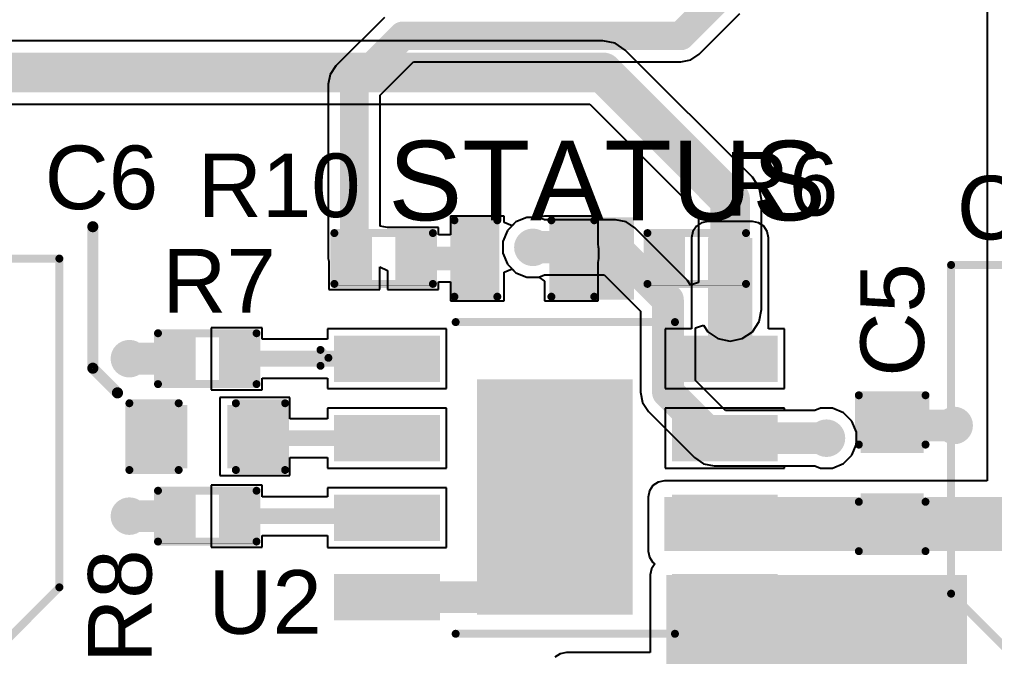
# Model space of a CAD drawing. Header units: millimetres. Extents: x 0.3 to 65.6, y 0.3 to 58.5.
# Drawn here: x 42.01 to 57.59, y 19.5 to 29.67 of the extents above; entities that cross this region are included whole.
import ezdxf

# ---------------------------------------------------------------- set-up
doc = ezdxf.new("R2010")
doc.units = ezdxf.units.MM
for name, color, linetype in [('BottomLayer', 5, 'Continuous'), ('BottomSolder', 6, 'Continuous'), ('TopLayer', 1, 'Continuous'), ('TopOverlay', 2, 'Continuous'), ('TopPaste', 8, 'Continuous'), ('TopSolder', 216, 'Continuous'), ('ViaHoleLayer', 16, 'Continuous')]:
    doc.layers.add(name, color=color, linetype=linetype)
doc.styles.add('Arial', font='', dxfattribs={"height": 0.2})
doc.styles.get('Arial').set_extended_font_data('Arial')

# ---------------------------------------------------------------- blocks, each defined once
blk = doc.blocks.new('8_SO_P____P___6')
at = {"layer": 'TopLayer'}
for points in [[(-3.475, 2.205), (-1.925, 2.205), (-1.925, 1.605), (-3.475, 1.605)], [(1.925, 2.205), (3.475, 2.205), (3.475, 1.605), (1.925, 1.605)], [(-1.144, 1.144), (1.144, 1.144), (1.144, -1.144), (-1.144, -1.144)], [(-3.475, 0.935), (-1.925, 0.935), (-1.925, 0.335), (-3.475, 0.335)], [(1.925, 0.935), (3.475, 0.935), (3.475, 0.335), (1.925, 0.335)], [(-3.475, -0.335), (-1.925, -0.335), (-1.925, -0.935), (-3.475, -0.935)], [(1.925, -0.335), (3.475, -0.335), (3.475, -0.935), (1.925, -0.935)], [(-3.475, -1.605), (-1.925, -1.605), (-1.925, -2.205), (-3.475, -2.205)], [(1.925, -1.605), (3.475, -1.605), (3.475, -2.205), (1.925, -2.205)]]:
    blk.add_hatch(color=1, dxfattribs=at).paths.add_polyline_path(points)
at = {"layer": 'TopPaste'}
for points in [[(-3.475, 2.205), (-1.925, 2.205), (-1.925, 1.605), (-3.475, 1.605)], [(1.925, 2.205), (3.475, 2.205), (3.475, 1.605), (1.925, 1.605)], [(-1.144, 1.144), (1.144, 1.144), (1.144, -1.144), (-1.144, -1.144)], [(-3.475, 0.935), (-1.925, 0.935), (-1.925, 0.335), (-3.475, 0.335)], [(1.925, 0.935), (3.475, 0.935), (3.475, 0.335), (1.925, 0.335)], [(-3.475, -0.335), (-1.925, -0.335), (-1.925, -0.935), (-3.475, -0.935)], [(1.925, -0.335), (3.475, -0.335), (3.475, -0.935), (1.925, -0.935)], [(-3.475, -1.605), (-1.925, -1.605), (-1.925, -2.205), (-3.475, -2.205)], [(1.925, -1.605), (3.475, -1.605), (3.475, -2.205), (1.925, -2.205)]]:
    blk.add_hatch(color=8, dxfattribs=at).paths.add_polyline_path(points)
at = {"layer": 'TopSolder'}
for points in [[(-3.545, 2.275), (-1.855, 2.275), (-1.855, 1.535), (-3.545, 1.535)], [(1.855, 2.275), (3.545, 2.275), (3.545, 1.535), (1.855, 1.535)], [(-1.214, 1.214), (1.214, 1.214), (1.214, -1.214), (-1.214, -1.214)], [(-3.545, 1.005), (-1.855, 1.005), (-1.855, 0.265), (-3.545, 0.265)], [(1.855, 1.005), (3.545, 1.005), (3.545, 0.265), (1.855, 0.265)], [(-3.545, -0.265), (-1.855, -0.265), (-1.855, -1.005), (-3.545, -1.005)], [(1.855, -0.265), (3.545, -0.265), (3.545, -1.005), (1.855, -1.005)], [(-3.545, -1.535), (-1.855, -1.535), (-1.855, -2.275), (-3.545, -2.275)], [(1.855, -1.535), (3.545, -1.535), (3.545, -2.275), (1.855, -2.275)]]:
    blk.add_hatch(color=216, dxfattribs=at).paths.add_polyline_path(points)
at = {"layer": 'TopOverlay', "const_width": 0.127}
for points in [[(-1.603, 2.489), (1.902, 2.489)], [(-3.763, 1.791), (-3.763, 2.045)], [(-3.763, 2.045), (-3.636, 1.918)], [(-3.763, 1.791), (-3.636, 1.918)], [(-1.603, -2.489), (1.902, -2.489)]]:
    blk.add_lwpolyline(points, dxfattribs=at)
at = {"layer": 'TopOverlay', "const_width": 0.0635}
for points in [[(-1.635, 2.489, 1), (-1.571, 2.489, 1)], [(1.87, 2.489, 1), (1.934, 2.489, 1)], [(-3.795, 2.045, 1), (-3.732, 2.045, 1)], [(-3.795, 2.045, 1), (-3.732, 2.045, 1)], [(-3.668, 1.918, 1), (-3.605, 1.918, 1)], [(-3.668, 1.918, 1), (-3.605, 1.918, 1)], [(-3.795, 1.791, 1), (-3.732, 1.791, 1)], [(-3.795, 1.791, 1), (-3.732, 1.791, 1)], [(-1.635, -2.489, 1), (-1.571, -2.489, 1)], [(1.87, -2.489, 1), (1.934, -2.489, 1)]]:
    blk.add_lwpolyline(points, format="xyb", close=True, dxfattribs=at)
blk = doc.blocks.new('R___0402_18')
at = {"layer": 'TopLayer'}
for points in [[(-0.699, -0.318), (-0.699, 0.318), (-0.241, 0.318), (-0.241, -0.318)], [(0.241, -0.318), (0.241, 0.318), (0.699, 0.318), (0.699, -0.318)]]:
    blk.add_hatch(color=1, dxfattribs=at).paths.add_polyline_path(points)
at = {"layer": 'TopPaste'}
for points in [[(-0.699, -0.318), (-0.699, 0.318), (-0.241, 0.318), (-0.241, -0.318)], [(0.241, -0.318), (0.241, 0.318), (0.699, 0.318), (0.699, -0.318)]]:
    blk.add_hatch(color=8, dxfattribs=at).paths.add_polyline_path(points)
at = {"layer": 'TopSolder'}
for points in [[(-0.754, -0.373), (-0.754, 0.373), (-0.186, 0.373), (-0.186, -0.373)], [(0.186, -0.373), (0.186, 0.373), (0.754, 0.373), (0.754, -0.373)]]:
    blk.add_hatch(color=216, dxfattribs=at).paths.add_polyline_path(points)
at = {"layer": 'TopOverlay'}
for points, const_width in [([(-0.787, -0.406), (-0.787, 0.406)], 0.127), ([(-0.787, 0.406), (0.787, 0.406)], 0.127), ([(0.787, -0.406), (0.787, 0.406)], 0.127), ([(-0.787, -0.406), (0.787, -0.406)], 0.127), ([(-0.813, -0.432), (0.813, -0.432)], 0.00323)]:
    blk.add_lwpolyline(points, dxfattribs=dict(at, const_width=const_width))
for points, const_width in [([(-0.819, 0.406, 1), (-0.756, 0.406, 1)], 0.0635), ([(-0.819, 0.406, 1), (-0.756, 0.406, 1)], 0.0635), ([(0.756, 0.406, 1), (0.819, 0.406, 1)], 0.0635), ([(0.756, 0.406, 1), (0.819, 0.406, 1)], 0.0635), ([(-0.819, -0.406, 1), (-0.756, -0.406, 1)], 0.0635), ([(-0.819, -0.406, 1), (-0.756, -0.406, 1)], 0.0635), ([(-0.814, -0.432, 1), (-0.812, -0.432, 1)], 0.00161), ([(0.756, -0.406, 1), (0.819, -0.406, 1)], 0.0635), ([(0.756, -0.406, 1), (0.819, -0.406, 1)], 0.0635), ([(0.812, -0.432, 1), (0.814, -0.432, 1)], 0.00161)]:
    blk.add_lwpolyline(points, format="xyb", close=True, dxfattribs=dict(at, const_width=const_width))
blk = doc.blocks.new('R___0402_20')
at = {"layer": 'TopLayer'}
for points in [[(-0.699, -0.318), (-0.699, 0.318), (-0.241, 0.318), (-0.241, -0.318)], [(0.241, -0.318), (0.241, 0.318), (0.699, 0.318), (0.699, -0.318)]]:
    blk.add_hatch(color=1, dxfattribs=at).paths.add_polyline_path(points)
at = {"layer": 'TopPaste'}
for points in [[(-0.699, -0.318), (-0.699, 0.318), (-0.241, 0.318), (-0.241, -0.318)], [(0.241, -0.318), (0.241, 0.318), (0.699, 0.318), (0.699, -0.318)]]:
    blk.add_hatch(color=8, dxfattribs=at).paths.add_polyline_path(points)
at = {"layer": 'TopSolder'}
for points in [[(-0.754, -0.373), (-0.754, 0.373), (-0.186, 0.373), (-0.186, -0.373)], [(0.186, -0.373), (0.186, 0.373), (0.754, 0.373), (0.754, -0.373)]]:
    blk.add_hatch(color=216, dxfattribs=at).paths.add_polyline_path(points)
at = {"layer": 'TopOverlay'}
for points, const_width in [([(-0.787, -0.406), (-0.787, 0.406)], 0.127), ([(-0.787, 0.406), (0.787, 0.406)], 0.127), ([(0.787, -0.406), (0.787, 0.406)], 0.127), ([(-0.787, -0.406), (0.787, -0.406)], 0.127), ([(-0.813, -0.432), (0.813, -0.432)], 0.00323)]:
    blk.add_lwpolyline(points, dxfattribs=dict(at, const_width=const_width))
for points, const_width in [([(-0.819, 0.406, 1), (-0.756, 0.406, 1)], 0.0635), ([(-0.819, 0.406, 1), (-0.756, 0.406, 1)], 0.0635), ([(0.756, 0.406, 1), (0.819, 0.406, 1)], 0.0635), ([(0.756, 0.406, 1), (0.819, 0.406, 1)], 0.0635), ([(-0.819, -0.406, 1), (-0.756, -0.406, 1)], 0.0635), ([(-0.819, -0.406, 1), (-0.756, -0.406, 1)], 0.0635), ([(-0.814, -0.432, 1), (-0.812, -0.432, 1)], 0.00161), ([(0.756, -0.406, 1), (0.819, -0.406, 1)], 0.0635), ([(0.756, -0.406, 1), (0.819, -0.406, 1)], 0.0635), ([(0.812, -0.432, 1), (0.814, -0.432, 1)], 0.00161)]:
    blk.add_lwpolyline(points, format="xyb", close=True, dxfattribs=dict(at, const_width=const_width))
blk = doc.blocks.new('R___0402_21')
at = {"layer": 'TopLayer'}
for points in [[(-0.699, -0.318), (-0.699, 0.318), (-0.241, 0.318), (-0.241, -0.318)], [(0.241, -0.318), (0.241, 0.318), (0.699, 0.318), (0.699, -0.318)]]:
    blk.add_hatch(color=1, dxfattribs=at).paths.add_polyline_path(points)
at = {"layer": 'TopPaste'}
for points in [[(-0.699, -0.318), (-0.699, 0.318), (-0.241, 0.318), (-0.241, -0.318)], [(0.241, -0.318), (0.241, 0.318), (0.699, 0.318), (0.699, -0.318)]]:
    blk.add_hatch(color=8, dxfattribs=at).paths.add_polyline_path(points)
at = {"layer": 'TopSolder'}
for points in [[(-0.754, -0.373), (-0.754, 0.373), (-0.186, 0.373), (-0.186, -0.373)], [(0.186, -0.373), (0.186, 0.373), (0.754, 0.373), (0.754, -0.373)]]:
    blk.add_hatch(color=216, dxfattribs=at).paths.add_polyline_path(points)
at = {"layer": 'TopOverlay'}
for points, const_width in [([(-0.787, -0.406), (-0.787, 0.406)], 0.127), ([(-0.787, 0.406), (0.787, 0.406)], 0.127), ([(0.787, -0.406), (0.787, 0.406)], 0.127), ([(-0.787, -0.406), (0.787, -0.406)], 0.127), ([(-0.813, -0.432), (0.813, -0.432)], 0.00323)]:
    blk.add_lwpolyline(points, dxfattribs=dict(at, const_width=const_width))
for points, const_width in [([(-0.819, 0.406, 1), (-0.756, 0.406, 1)], 0.0635), ([(-0.819, 0.406, 1), (-0.756, 0.406, 1)], 0.0635), ([(0.756, 0.406, 1), (0.819, 0.406, 1)], 0.0635), ([(0.756, 0.406, 1), (0.819, 0.406, 1)], 0.0635), ([(-0.819, -0.406, 1), (-0.756, -0.406, 1)], 0.0635), ([(-0.819, -0.406, 1), (-0.756, -0.406, 1)], 0.0635), ([(-0.814, -0.432, 1), (-0.812, -0.432, 1)], 0.00161), ([(0.756, -0.406, 1), (0.819, -0.406, 1)], 0.0635), ([(0.756, -0.406, 1), (0.819, -0.406, 1)], 0.0635), ([(0.812, -0.432, 1), (0.814, -0.432, 1)], 0.00161)]:
    blk.add_lwpolyline(points, format="xyb", close=True, dxfattribs=dict(at, const_width=const_width))
blk = doc.blocks.new('R___0402_22')
at = {"layer": 'TopLayer'}
for points in [[(-0.699, -0.318), (-0.699, 0.318), (-0.241, 0.318), (-0.241, -0.318)], [(0.241, -0.318), (0.241, 0.318), (0.699, 0.318), (0.699, -0.318)]]:
    blk.add_hatch(color=1, dxfattribs=at).paths.add_polyline_path(points)
at = {"layer": 'TopPaste'}
for points in [[(-0.699, -0.318), (-0.699, 0.318), (-0.241, 0.318), (-0.241, -0.318)], [(0.241, -0.318), (0.241, 0.318), (0.699, 0.318), (0.699, -0.318)]]:
    blk.add_hatch(color=8, dxfattribs=at).paths.add_polyline_path(points)
at = {"layer": 'TopSolder'}
for points in [[(-0.754, -0.373), (-0.754, 0.373), (-0.186, 0.373), (-0.186, -0.373)], [(0.186, -0.373), (0.186, 0.373), (0.754, 0.373), (0.754, -0.373)]]:
    blk.add_hatch(color=216, dxfattribs=at).paths.add_polyline_path(points)
at = {"layer": 'TopOverlay'}
for points, const_width in [([(-0.787, -0.406), (-0.787, 0.406)], 0.127), ([(-0.787, 0.406), (0.787, 0.406)], 0.127), ([(0.787, -0.406), (0.787, 0.406)], 0.127), ([(-0.787, -0.406), (0.787, -0.406)], 0.127), ([(-0.813, -0.432), (0.813, -0.432)], 0.00323)]:
    blk.add_lwpolyline(points, dxfattribs=dict(at, const_width=const_width))
for points, const_width in [([(-0.819, 0.406, 1), (-0.756, 0.406, 1)], 0.0635), ([(-0.819, 0.406, 1), (-0.756, 0.406, 1)], 0.0635), ([(0.756, 0.406, 1), (0.819, 0.406, 1)], 0.0635), ([(0.756, 0.406, 1), (0.819, 0.406, 1)], 0.0635), ([(-0.819, -0.406, 1), (-0.756, -0.406, 1)], 0.0635), ([(-0.819, -0.406, 1), (-0.756, -0.406, 1)], 0.0635), ([(-0.814, -0.432, 1), (-0.812, -0.432, 1)], 0.00161), ([(0.756, -0.406, 1), (0.819, -0.406, 1)], 0.0635), ([(0.756, -0.406, 1), (0.819, -0.406, 1)], 0.0635), ([(0.812, -0.432, 1), (0.814, -0.432, 1)], 0.00161)]:
    blk.add_lwpolyline(points, format="xyb", close=True, dxfattribs=dict(at, const_width=const_width))
blk = doc.blocks.new('LED_0603_32')
at = {"layer": 'TopLayer'}
for points in [[(-1, 0.5), (-0.5, 0.5), (-0.5, -0.5), (-1, -0.5)], [(0.5, 0.5), (1, 0.5), (1, -0.5), (0.5, -0.5)]]:
    blk.add_hatch(color=1, dxfattribs=at).paths.add_polyline_path(points)
at = {"layer": 'TopOverlay'}
blk.add_hatch(color=2, dxfattribs=at).paths.add_polyline_path([(1.118, -0.66), (1.753, -0.66), (1.753, 0.66), (1.118, 0.66)])
at = {"layer": 'TopPaste'}
for points in [[(-1, 0.5), (-0.5, 0.5), (-0.5, -0.5), (-1, -0.5)], [(0.5, 0.5), (1, 0.5), (1, -0.5), (0.5, -0.5)]]:
    blk.add_hatch(color=8, dxfattribs=at).paths.add_polyline_path(points)
at = {"layer": 'TopSolder'}
for points in [[(-1.102, 0.602), (-0.398, 0.602), (-0.398, -0.602), (-1.102, -0.602)], [(0.398, 0.602), (1.102, 0.602), (1.102, -0.602), (0.398, -0.602)]]:
    blk.add_hatch(color=216, dxfattribs=at).paths.add_polyline_path(points)
at = {"layer": 'TopOverlay', "const_width": 0.127}
for points in [[(-1.118, 0.61), (-0.432, 0.61)], [(-1.118, -0.61), (-1.118, 0.61)], [(0.432, 0.61), (1.118, 0.61)], [(1.118, -0.61), (1.118, 0.61)], [(-1.118, -0.61), (-0.432, -0.61)], [(0.432, -0.61), (1.118, -0.61)]]:
    blk.add_lwpolyline(points, dxfattribs=at)
at = {"layer": 'TopOverlay', "const_width": 0.0635}
for points in [[(-1.149, 0.61, 1), (-1.086, 0.61, 1)], [(-1.149, 0.61, 1), (-1.086, 0.61, 1)], [(-0.464, 0.61, 1), (-0.4, 0.61, 1)], [(0.4, 0.61, 1), (0.464, 0.61, 1)], [(1.086, 0.61, 1), (1.149, 0.61, 1)], [(1.086, 0.61, 1), (1.149, 0.61, 1)], [(-1.149, -0.61, 1), (-1.086, -0.61, 1)], [(-1.149, -0.61, 1), (-1.086, -0.61, 1)], [(-0.464, -0.61, 1), (-0.4, -0.61, 1)], [(0.4, -0.61, 1), (0.464, -0.61, 1)], [(1.086, -0.61, 1), (1.149, -0.61, 1)], [(1.086, -0.61, 1), (1.149, -0.61, 1)]]:
    blk.add_lwpolyline(points, format="xyb", close=True, dxfattribs=at)
blk = doc.blocks.new('50SVPF10M_54')
at = {"layer": 'TopLayer'}
for points in [[(-4.55, 0.8), (-1.05, 0.8), (-1.05, -0.8), (-4.55, -0.8)], [(1.05, 0.8), (4.55, 0.8), (4.55, -0.8), (1.05, -0.8)]]:
    blk.add_hatch(color=1, dxfattribs=at).paths.add_polyline_path(points)
at = {"layer": 'TopPaste'}
for points in [[(-4.55, 0.8), (-1.05, 0.8), (-1.05, -0.8), (-4.55, -0.8)], [(1.05, 0.8), (4.55, 0.8), (4.55, -0.8), (1.05, -0.8)]]:
    blk.add_hatch(color=8, dxfattribs=at).paths.add_polyline_path(points)
at = {"layer": 'TopSolder'}
for points in [[(-4.652, 0.902), (-0.948, 0.902), (-0.948, -0.902), (-4.652, -0.902)], [(0.948, 0.902), (4.652, 0.902), (4.652, -0.902), (0.948, -0.902)]]:
    blk.add_hatch(color=216, dxfattribs=at).paths.add_polyline_path(points)
at = {"layer": 'TopOverlay', "const_width": 0.127}
for points in [[(-1.95, 3.3), (-3.3, 1.95)], [(-1.95, 3.3), (3.3, 3.3)], [(3.3, 3.3), (3.3, 1.15)], [(-3.3, 1.95), (-3.3, 1.15)], [(-3.779, 1.567), (-3.779, 1.033)], [(-4.007, 1.287), (-3.55, 1.287)], [(-3.3, -1.15), (-3.3, -1.95)], [(3.3, -1.15), (3.3, -3.3)], [(-3.3, -1.95), (-1.95, -3.3)], [(-1.95, -3.3), (3.3, -3.3)]]:
    blk.add_lwpolyline(points, dxfattribs=at)
at = {"layer": 'TopOverlay', "const_width": 0.0635}
for points in [[(-1.982, 3.3, 1), (-1.918, 3.3, 1)], [(-1.982, 3.3, 1), (-1.918, 3.3, 1)], [(3.268, 3.3, 1), (3.332, 3.3, 1)], [(3.268, 3.3, 1), (3.332, 3.3, 1)], [(-3.332, 1.95, 1), (-3.268, 1.95, 1)], [(-3.332, 1.95, 1), (-3.268, 1.95, 1)], [(-3.81, 1.567, 1), (-3.747, 1.567, 1)], [(-4.039, 1.287, 1), (-3.975, 1.287, 1)], [(-3.582, 1.287, 1), (-3.518, 1.287, 1)], [(-3.81, 1.033, 1), (-3.747, 1.033, 1)], [(-3.332, 1.15, 1), (-3.268, 1.15, 1)], [(3.268, 1.15, 1), (3.332, 1.15, 1)], [(-3.332, -1.15, 1), (-3.268, -1.15, 1)], [(3.268, -1.15, 1), (3.332, -1.15, 1)], [(-3.332, -1.95, 1), (-3.268, -1.95, 1)], [(-3.332, -1.95, 1), (-3.268, -1.95, 1)], [(-1.982, -3.3, 1), (-1.918, -3.3, 1)], [(-1.982, -3.3, 1), (-1.918, -3.3, 1)], [(3.268, -3.3, 1), (3.332, -3.3, 1)], [(3.268, -3.3, 1), (3.332, -3.3, 1)]]:
    blk.add_lwpolyline(points, format="xyb", close=True, dxfattribs=at)
blk = doc.blocks.new('C___0603_56')
at = {"layer": 'TopLayer'}
for points in [[(-0.381, 0.445), (-0.381, -0.445), (-1.143, -0.445), (-1.143, 0.445)], [(1.143, 0.445), (1.143, -0.445), (0.381, -0.445), (0.381, 0.445)]]:
    blk.add_hatch(color=1, dxfattribs=at).paths.add_polyline_path(points)
at = {"layer": 'TopPaste'}
for points in [[(-0.381, 0.445), (-0.381, -0.445), (-1.143, -0.445), (-1.143, 0.445)], [(1.143, 0.445), (1.143, -0.445), (0.381, -0.445), (0.381, 0.445)]]:
    blk.add_hatch(color=8, dxfattribs=at).paths.add_polyline_path(points)
at = {"layer": 'TopSolder'}
for points in [[(-0.321, 0.504), (-0.321, -0.504), (-1.203, -0.504), (-1.203, 0.504)], [(1.203, 0.504), (1.203, -0.504), (0.321, -0.504), (0.321, 0.504)]]:
    blk.add_hatch(color=216, dxfattribs=at).paths.add_polyline_path(points)
at = {"layer": 'TopOverlay', "const_width": 0.127}
for points in [[(-1.245, -0.533), (-1.245, 0.533)], [(-1.245, 0.533), (-0.457, 0.533)], [(0.457, 0.533), (1.245, 0.533)], [(1.245, -0.533), (1.245, 0.533)], [(-1.245, -0.533), (-0.457, -0.533)], [(0.457, -0.533), (1.245, -0.533)]]:
    blk.add_lwpolyline(points, dxfattribs=at)
at = {"layer": 'TopOverlay', "const_width": 0.0635}
for points in [[(-1.276, 0.533, 1), (-1.213, 0.533, 1)], [(-1.276, 0.533, 1), (-1.213, 0.533, 1)], [(-0.489, 0.533, 1), (-0.425, 0.533, 1)], [(0.425, 0.533, 1), (0.489, 0.533, 1)], [(1.213, 0.533, 1), (1.276, 0.533, 1)], [(1.213, 0.533, 1), (1.276, 0.533, 1)], [(-1.276, -0.533, 1), (-1.213, -0.533, 1)], [(-1.276, -0.533, 1), (-1.213, -0.533, 1)], [(-0.489, -0.533, 1), (-0.425, -0.533, 1)], [(0.425, -0.533, 1), (0.489, -0.533, 1)], [(1.213, -0.533, 1), (1.276, -0.533, 1)], [(1.213, -0.533, 1), (1.276, -0.533, 1)]]:
    blk.add_lwpolyline(points, format="xyb", close=True, dxfattribs=at)
blk = doc.blocks.new('C___0603_57')
at = {"layer": 'TopLayer'}
for points in [[(-0.381, 0.445), (-0.381, -0.445), (-1.143, -0.445), (-1.143, 0.445)], [(1.143, 0.445), (1.143, -0.445), (0.381, -0.445), (0.381, 0.445)]]:
    blk.add_hatch(color=1, dxfattribs=at).paths.add_polyline_path(points)
at = {"layer": 'TopPaste'}
for points in [[(-0.381, 0.445), (-0.381, -0.445), (-1.143, -0.445), (-1.143, 0.445)], [(1.143, 0.445), (1.143, -0.445), (0.381, -0.445), (0.381, 0.445)]]:
    blk.add_hatch(color=8, dxfattribs=at).paths.add_polyline_path(points)
at = {"layer": 'TopSolder'}
for points in [[(-0.321, 0.504), (-0.321, -0.504), (-1.203, -0.504), (-1.203, 0.504)], [(1.203, 0.504), (1.203, -0.504), (0.321, -0.504), (0.321, 0.504)]]:
    blk.add_hatch(color=216, dxfattribs=at).paths.add_polyline_path(points)
at = {"layer": 'TopOverlay', "const_width": 0.127}
for points in [[(-1.245, -0.533), (-1.245, 0.533)], [(-0.457, 0.533), (-1.245, 0.533)], [(1.245, 0.533), (0.457, 0.533)], [(1.245, -0.533), (1.245, 0.533)], [(-0.457, -0.533), (-1.245, -0.533)], [(1.245, -0.533), (0.457, -0.533)]]:
    blk.add_lwpolyline(points, dxfattribs=at)
at = {"layer": 'TopOverlay', "const_width": 0.0635}
for points in [[(-1.276, 0.533, 1), (-1.213, 0.533, 1)], [(-1.276, 0.533, 1), (-1.213, 0.533, 1)], [(-0.489, 0.533, 1), (-0.425, 0.533, 1)], [(0.425, 0.533, 1), (0.489, 0.533, 1)], [(1.213, 0.533, 1), (1.276, 0.533, 1)], [(1.213, 0.533, 1), (1.276, 0.533, 1)], [(-1.276, -0.533, 1), (-1.213, -0.533, 1)], [(-1.276, -0.533, 1), (-1.213, -0.533, 1)], [(-0.489, -0.533, 1), (-0.425, -0.533, 1)], [(0.425, -0.533, 1), (0.489, -0.533, 1)], [(1.213, -0.533, 1), (1.276, -0.533, 1)], [(1.213, -0.533, 1), (1.276, -0.533, 1)]]:
    blk.add_lwpolyline(points, format="xyb", close=True, dxfattribs=at)
blk = doc.blocks.new('50SVPF10M_60')
at = {"layer": 'TopLayer'}
for points in [[(-4.55, 0.8), (-1.05, 0.8), (-1.05, -0.8), (-4.55, -0.8)], [(1.05, 0.8), (4.55, 0.8), (4.55, -0.8), (1.05, -0.8)]]:
    blk.add_hatch(color=1, dxfattribs=at).paths.add_polyline_path(points)
at = {"layer": 'TopPaste'}
for points in [[(-4.55, 0.8), (-1.05, 0.8), (-1.05, -0.8), (-4.55, -0.8)], [(1.05, 0.8), (4.55, 0.8), (4.55, -0.8), (1.05, -0.8)]]:
    blk.add_hatch(color=8, dxfattribs=at).paths.add_polyline_path(points)
at = {"layer": 'TopSolder'}
for points in [[(-4.652, 0.902), (-0.948, 0.902), (-0.948, -0.902), (-4.652, -0.902)], [(0.948, 0.902), (4.652, 0.902), (4.652, -0.902), (0.948, -0.902)]]:
    blk.add_hatch(color=216, dxfattribs=at).paths.add_polyline_path(points)
at = {"layer": 'TopOverlay', "const_width": 0.127}
for points in [[(-1.95, 3.3), (-3.3, 1.95)], [(-1.95, 3.3), (3.3, 3.3)], [(3.3, 3.3), (3.3, 1.15)], [(-3.3, 1.95), (-3.3, 1.15)], [(-3.779, 1.567), (-3.779, 1.033)], [(-4.007, 1.287), (-3.55, 1.287)], [(-3.3, -1.15), (-3.3, -1.95)], [(3.3, -1.15), (3.3, -3.3)], [(-3.3, -1.95), (-1.95, -3.3)], [(-1.95, -3.3), (3.3, -3.3)]]:
    blk.add_lwpolyline(points, dxfattribs=at)
at = {"layer": 'TopOverlay', "const_width": 0.0635}
for points in [[(-1.982, 3.3, 1), (-1.918, 3.3, 1)], [(-1.982, 3.3, 1), (-1.918, 3.3, 1)], [(3.268, 3.3, 1), (3.332, 3.3, 1)], [(3.268, 3.3, 1), (3.332, 3.3, 1)], [(-3.332, 1.95, 1), (-3.268, 1.95, 1)], [(-3.332, 1.95, 1), (-3.268, 1.95, 1)], [(-3.81, 1.567, 1), (-3.747, 1.567, 1)], [(-4.039, 1.287, 1), (-3.975, 1.287, 1)], [(-3.582, 1.287, 1), (-3.518, 1.287, 1)], [(-3.81, 1.033, 1), (-3.747, 1.033, 1)], [(-3.332, 1.15, 1), (-3.268, 1.15, 1)], [(3.268, 1.15, 1), (3.332, 1.15, 1)], [(-3.332, -1.15, 1), (-3.268, -1.15, 1)], [(3.268, -1.15, 1), (3.332, -1.15, 1)], [(-3.332, -1.95, 1), (-3.268, -1.95, 1)], [(-3.332, -1.95, 1), (-3.268, -1.95, 1)], [(-1.982, -3.3, 1), (-1.918, -3.3, 1)], [(-1.982, -3.3, 1), (-1.918, -3.3, 1)], [(3.268, -3.3, 1), (3.332, -3.3, 1)], [(3.268, -3.3, 1), (3.332, -3.3, 1)]]:
    blk.add_lwpolyline(points, format="xyb", close=True, dxfattribs=at)

msp = doc.modelspace()

# ---------------------------------------------------------------- hatches: boundary and pattern name
at = {"layer": 'BottomLayer'}
h = msp.add_hatch(color=5, dxfattribs=at)
edge = h.paths.add_edge_path()
edge.add_arc((50.213, 26.035), 0.3, 0, 360)
h = msp.add_hatch(color=5, dxfattribs=at)
edge = h.paths.add_edge_path()
edge.add_arc((53.365, 25.044), 0.3, 0, 360)
h = msp.add_hatch(color=5, dxfattribs=at)
edge = h.paths.add_edge_path()
edge.add_arc((43.764, 24.257), 0.3, 0, 360)
h = msp.add_hatch(color=5, dxfattribs=at)
edge = h.paths.add_edge_path()
edge.add_arc((49.902, 23.393), 0.3, 0, 360)
h = msp.add_hatch(color=5, dxfattribs=at)
edge = h.paths.add_edge_path()
edge.add_arc((51.249, 23.419), 0.3, 0, 360)
h = msp.add_hatch(color=5, dxfattribs=at)
edge = h.paths.add_edge_path()
edge.add_arc((56.947, 23.19), 0.3, 0, 360)
h = msp.add_hatch(color=5, dxfattribs=at)
edge = h.paths.add_edge_path()
edge.add_arc((54.906, 22.987), 0.3, 0, 360)
h = msp.add_hatch(color=5, dxfattribs=at)
edge = h.paths.add_edge_path()
edge.add_arc((50.582, 22.352), 0.3, 0, 360)
h = msp.add_hatch(color=5, dxfattribs=at)
edge = h.paths.add_edge_path()
edge.add_arc((43.764, 21.742), 0.3, 0, 360)
h = msp.add_hatch(color=5, dxfattribs=at)
edge = h.paths.add_edge_path()
edge.add_arc((49.902, 21.311), 0.3, 0, 360)
h = msp.add_hatch(color=5, dxfattribs=at)
edge = h.paths.add_edge_path()
edge.add_arc((51.249, 21.285), 0.3, 0, 360)
at = {"layer": 'BottomSolder'}
h = msp.add_hatch(color=6, dxfattribs=at)
edge = h.paths.add_edge_path()
edge.add_arc((50.213, 26.035), 0.15, 0, 360)
h = msp.add_hatch(color=6, dxfattribs=at)
edge = h.paths.add_edge_path()
edge.add_arc((53.365, 25.044), 0.15, 0, 360)
h = msp.add_hatch(color=6, dxfattribs=at)
edge = h.paths.add_edge_path()
edge.add_arc((43.764, 24.257), 0.15, 0, 360)
h = msp.add_hatch(color=6, dxfattribs=at)
edge = h.paths.add_edge_path()
edge.add_arc((49.902, 23.393), 0.15, 0, 360)
h = msp.add_hatch(color=6, dxfattribs=at)
edge = h.paths.add_edge_path()
edge.add_arc((51.249, 23.419), 0.15, 0, 360)
h = msp.add_hatch(color=6, dxfattribs=at)
edge = h.paths.add_edge_path()
edge.add_arc((56.947, 23.19), 0.15, 0, 360)
h = msp.add_hatch(color=6, dxfattribs=at)
edge = h.paths.add_edge_path()
edge.add_arc((54.906, 22.987), 0.15, 0, 360)
h = msp.add_hatch(color=6, dxfattribs=at)
edge = h.paths.add_edge_path()
edge.add_arc((50.582, 22.352), 0.15, 0, 360)
h = msp.add_hatch(color=6, dxfattribs=at)
edge = h.paths.add_edge_path()
edge.add_arc((43.764, 21.742), 0.15, 0, 360)
h = msp.add_hatch(color=6, dxfattribs=at)
edge = h.paths.add_edge_path()
edge.add_arc((49.902, 21.311), 0.15, 0, 360)
h = msp.add_hatch(color=6, dxfattribs=at)
edge = h.paths.add_edge_path()
edge.add_arc((51.249, 21.285), 0.15, 0, 360)
at = {"layer": 'TopLayer'}
h = msp.add_hatch(color=1, dxfattribs=at)
edge = h.paths.add_edge_path()
edge.add_arc((50.213, 26.035), 0.3, 0, 360)
for points in [[(53.01, 24.13), (53.721, 24.13), (53.721, 26.187), (53.01, 26.187)], [(51.807, 23.927), (49.318, 23.927), (49.318, 20.168), (51.807, 20.168)], [(60.951, 22.047), (52.315, 22.047), (52.315, 21.184), (60.951, 21.184)], [(52.347, 18.847), (57.15, 18.847), (57.15, 20.803), (52.347, 20.803)]]:
    msp.add_hatch(color=1, dxfattribs=at).paths.add_polyline_path(points)
h = msp.add_hatch(color=1, dxfattribs=at)
edge = h.paths.add_edge_path()
edge.add_arc((53.365, 25.044), 0.3, 0, 360)
h = msp.add_hatch(color=1, dxfattribs=at)
edge = h.paths.add_edge_path()
edge.add_arc((43.764, 24.257), 0.3, 0, 360)
h = msp.add_hatch(color=1, dxfattribs=at)
edge = h.paths.add_edge_path()
edge.add_arc((49.902, 23.393), 0.3, 0, 360)
h = msp.add_hatch(color=1, dxfattribs=at)
edge = h.paths.add_edge_path()
edge.add_arc((51.249, 23.419), 0.3, 0, 360)
h = msp.add_hatch(color=1, dxfattribs=at)
edge = h.paths.add_edge_path()
edge.add_arc((56.947, 23.19), 0.3, 0, 360)
h = msp.add_hatch(color=1, dxfattribs=at)
edge = h.paths.add_edge_path()
edge.add_arc((54.906, 22.987), 0.3, 0, 360)
h = msp.add_hatch(color=1, dxfattribs=at)
edge = h.paths.add_edge_path()
edge.add_arc((50.582, 22.352), 0.3, 0, 360)
h = msp.add_hatch(color=1, dxfattribs=at)
edge = h.paths.add_edge_path()
edge.add_arc((43.764, 21.742), 0.3, 0, 360)
h = msp.add_hatch(color=1, dxfattribs=at)
edge = h.paths.add_edge_path()
edge.add_arc((49.902, 21.311), 0.3, 0, 360)
h = msp.add_hatch(color=1, dxfattribs=at)
edge = h.paths.add_edge_path()
edge.add_arc((51.249, 21.285), 0.3, 0, 360)
at = {"layer": 'TopSolder'}
h = msp.add_hatch(color=216, dxfattribs=at)
edge = h.paths.add_edge_path()
edge.add_arc((50.213, 26.035), 0.15, 0, 360)
h = msp.add_hatch(color=216, dxfattribs=at)
edge = h.paths.add_edge_path()
edge.add_arc((53.365, 25.044), 0.15, 0, 360)
h = msp.add_hatch(color=216, dxfattribs=at)
edge = h.paths.add_edge_path()
edge.add_arc((43.764, 24.257), 0.15, 0, 360)
h = msp.add_hatch(color=216, dxfattribs=at)
edge = h.paths.add_edge_path()
edge.add_arc((49.902, 23.393), 0.15, 0, 360)
h = msp.add_hatch(color=216, dxfattribs=at)
edge = h.paths.add_edge_path()
edge.add_arc((51.249, 23.419), 0.15, 0, 360)
h = msp.add_hatch(color=216, dxfattribs=at)
edge = h.paths.add_edge_path()
edge.add_arc((56.947, 23.19), 0.15, 0, 360)
h = msp.add_hatch(color=216, dxfattribs=at)
edge = h.paths.add_edge_path()
edge.add_arc((54.906, 22.987), 0.15, 0, 360)
h = msp.add_hatch(color=216, dxfattribs=at)
edge = h.paths.add_edge_path()
edge.add_arc((50.582, 22.352), 0.15, 0, 360)
h = msp.add_hatch(color=216, dxfattribs=at)
edge = h.paths.add_edge_path()
edge.add_arc((43.764, 21.742), 0.15, 0, 360)
h = msp.add_hatch(color=216, dxfattribs=at)
edge = h.paths.add_edge_path()
edge.add_arc((49.902, 21.311), 0.15, 0, 360)
h = msp.add_hatch(color=216, dxfattribs=at)
edge = h.paths.add_edge_path()
edge.add_arc((51.249, 21.285), 0.15, 0, 360)
at = {"layer": 'ViaHoleLayer'}
h = msp.add_hatch(color=16, dxfattribs=at)
edge = h.paths.add_edge_path()
edge.add_arc((50.213, 26.035), 0.15, 0, 360)
h = msp.add_hatch(color=16, dxfattribs=at)
edge = h.paths.add_edge_path()
edge.add_arc((53.365, 25.044), 0.15, 0, 360)
h = msp.add_hatch(color=16, dxfattribs=at)
edge = h.paths.add_edge_path()
edge.add_arc((43.764, 24.257), 0.15, 0, 360)
h = msp.add_hatch(color=16, dxfattribs=at)
edge = h.paths.add_edge_path()
edge.add_arc((49.902, 23.393), 0.15, 0, 360)
h = msp.add_hatch(color=16, dxfattribs=at)
edge = h.paths.add_edge_path()
edge.add_arc((51.249, 23.419), 0.15, 0, 360)
h = msp.add_hatch(color=16, dxfattribs=at)
edge = h.paths.add_edge_path()
edge.add_arc((56.947, 23.19), 0.15, 0, 360)
h = msp.add_hatch(color=16, dxfattribs=at)
edge = h.paths.add_edge_path()
edge.add_arc((54.906, 22.987), 0.15, 0, 360)
h = msp.add_hatch(color=16, dxfattribs=at)
edge = h.paths.add_edge_path()
edge.add_arc((50.582, 22.352), 0.15, 0, 360)
h = msp.add_hatch(color=16, dxfattribs=at)
edge = h.paths.add_edge_path()
edge.add_arc((43.764, 21.742), 0.15, 0, 360)
h = msp.add_hatch(color=16, dxfattribs=at)
edge = h.paths.add_edge_path()
edge.add_arc((49.902, 21.311), 0.15, 0, 360)
h = msp.add_hatch(color=16, dxfattribs=at)
edge = h.paths.add_edge_path()
edge.add_arc((51.249, 21.285), 0.15, 0, 360)

# ---------------------------------------------------------------- linework, layer by layer
at = {"layer": 'BottomLayer'}
for p, q in [((51.333, 29.334), (8.693, 29.334)), ((51.527, 29.296), (51.333, 29.334)), ((51.69, 29.186), (51.527, 29.296)), ((53.722, 27.154), (51.69, 29.186)), ((31.407, 28.324), (51.124, 28.324)), ((51.124, 28.324), (52.86, 26.588)), ((53.832, 26.99), (53.722, 27.154)), ((53.87, 26.797), (53.832, 26.99)), ((53.87, 25.044), (53.87, 26.797)), ((50.118, 26.513), (49.942, 26.44)), ((50.308, 26.513), (50.118, 26.513)), ((50.399, 26.475), (50.308, 26.513)), ((52.86, 26.588), (52.86, 25.472)), ((49.942, 26.44), (49.808, 26.306)), ((51.534, 26.475), (50.399, 26.475)), ((51.702, 26.442), (51.534, 26.475)), ((51.845, 26.346), (51.702, 26.442)), ((52.683, 25.508), (51.845, 26.346)), ((49.808, 26.306), (49.735, 26.13)), ((49.735, 26.13), (49.735, 25.94)), ((49.735, 25.94), (49.808, 25.764)), ((49.808, 25.764), (49.942, 25.63)), ((49.942, 25.63), (50.118, 25.557)), ((50.118, 25.557), (50.308, 25.557)), ((50.308, 25.557), (50.399, 25.595)), ((50.399, 25.595), (51.351, 25.595)), ((51.351, 25.595), (51.932, 25.014)), ((52.733, 25.433), (52.683, 25.508)), ((52.683, 25.508), (52.683, 25.508)), ((52.86, 25.472), (52.733, 25.433)), ((51.932, 25.014), (51.932, 23.724)), ((53.832, 24.851), (53.87, 25.044)), ((52.812, 24.752), (52.939, 24.791)), ((52.939, 24.791), (53.008, 24.687)), ((53.722, 24.687), (53.832, 24.851)), ((52.812, 23.906), (52.812, 24.752)), ((53.008, 24.687), (53.172, 24.578)), ((53.559, 24.578), (53.722, 24.687)), ((53.172, 24.578), (53.365, 24.539)), ((53.365, 24.539), (53.559, 24.578)), ((53.291, 23.427), (52.812, 23.906)), ((51.932, 23.724), (51.965, 23.555)), ((51.965, 23.555), (52.061, 23.412)), ((52.061, 23.412), (52.797, 22.676)), ((54.721, 23.427), (53.291, 23.427)), ((54.811, 23.465), (54.721, 23.427)), ((55.001, 23.465), (54.811, 23.465)), ((55.177, 23.392), (55.001, 23.465)), ((55.311, 23.258), (55.177, 23.392)), ((55.384, 23.082), (55.311, 23.258)), ((55.384, 22.892), (55.384, 23.082)), ((55.311, 22.716), (55.384, 22.892)), ((52.797, 22.676), (52.94, 22.58)), ((55.177, 22.582), (55.311, 22.716)), ((52.94, 22.58), (53.109, 22.547)), ((53.109, 22.547), (54.721, 22.547)), ((54.721, 22.547), (54.811, 22.509)), ((54.811, 22.509), (55.001, 22.509)), ((55.001, 22.509), (55.177, 22.582))]:
    msp.add_line(p, q, dxfattribs=at)
for points, const_width in [([(8.484, 28.829), (51.333, 28.829)], 0.635), ([(51.333, 28.829), (53.365, 26.797)], 0.635), ([(53.365, 25.044), (53.365, 26.797)], 0.635), ([(50.213, 26.035), (51.534, 26.035)], 0.508), ([(51.534, 26.035), (52.372, 25.197)], 0.508), ([(52.372, 23.724), (52.372, 25.197)], 0.508), ([(52.372, 23.724), (53.109, 22.987)], 0.508), ([(53.109, 22.987), (54.906, 22.987)], 0.508)]:
    msp.add_lwpolyline(points, dxfattribs=dict(at, const_width=const_width))
for points, const_width in [([(51.175, 28.829, 1), (51.492, 28.829, 1)], 0.318), ([(51.175, 28.829, 1), (51.492, 28.829, 1)], 0.318), ([(53.207, 26.797, 1), (53.524, 26.797, 1)], 0.318), ([(53.207, 26.797, 1), (53.524, 26.797, 1)], 0.318), ([(50.086, 26.035, 1), (50.34, 26.035, 1)], 0.254), ([(51.407, 26.035, 1), (51.661, 26.035, 1)], 0.254), ([(51.407, 26.035, 1), (51.661, 26.035, 1)], 0.254), ([(52.245, 25.197, 1), (52.499, 25.197, 1)], 0.254), ([(52.245, 25.197, 1), (52.499, 25.197, 1)], 0.254), ([(53.207, 25.044, 1), (53.524, 25.044, 1)], 0.318), ([(52.245, 23.724, 1), (52.499, 23.724, 1)], 0.254), ([(52.245, 23.724, 1), (52.499, 23.724, 1)], 0.254), ([(52.982, 22.987, 1), (53.236, 22.987, 1)], 0.254), ([(52.982, 22.987, 1), (53.236, 22.987, 1)], 0.254), ([(54.779, 22.987, 1), (55.033, 22.987, 1)], 0.254)]:
    msp.add_lwpolyline(points, format="xyb", close=True, dxfattribs=dict(at, const_width=const_width))
at = {"layer": 'TopLayer'}
for p, q in [((57.475, 31.539), (57.475, 22.306)), ((52.871, 29.12), (53.519, 29.768)), ((47.84, 29.706), (47.065, 28.932)), ((47.773, 28.467), (48.305, 28.999)), ((48.305, 28.999), (52.578, 28.999)), ((52.578, 28.999), (52.737, 29.03)), ((52.737, 29.03), (52.871, 29.12)), ((47.065, 28.932), (46.975, 28.797)), ((46.975, 28.797), (46.944, 28.639)), ((46.944, 28.639), (46.944, 25.857)), ((47.773, 26.372), (47.773, 28.467)), ((49.755, 26.535), (48.899, 26.535)), ((48.899, 26.535), (48.899, 26.233)), ((49.755, 26.432), (49.755, 26.535)), ((50.118, 26.513), (49.942, 26.44)), ((50.308, 26.513), (50.118, 26.513)), ((50.399, 26.535), (50.308, 26.513)), ((51.255, 26.535), (50.399, 26.535)), ((50.399, 26.535), (50.399, 26.535)), ((51.255, 26.085), (51.255, 26.535)), ((47.892, 26.353), (47.773, 26.372)), ((47.9, 26.353), (47.892, 26.353)), ((48.704, 26.353), (47.9, 26.353)), ((48.704, 26.233), (48.704, 26.353)), ((49.882, 26.379), (49.755, 26.432)), ((49.942, 26.44), (49.882, 26.379)), ((52.827, 26.371), (52.771, 26.287)), ((52.911, 26.427), (52.827, 26.371)), ((53.01, 26.446), (52.911, 26.427)), ((53.721, 26.446), (53.01, 26.446)), ((53.82, 26.427), (53.721, 26.446)), ((53.904, 26.371), (53.82, 26.427)), ((53.96, 26.287), (53.904, 26.371)), ((48.899, 26.233), (48.704, 26.233)), ((52.771, 26.287), (52.751, 26.187)), ((52.751, 26.187), (52.751, 24.735)), ((53.98, 26.187), (53.96, 26.287)), ((53.98, 24.735), (53.98, 26.187)), ((51.263, 26.043), (51.255, 26.085)), ((51.262, 26.038), (51.263, 26.043)), ((51.267, 26.013), (51.262, 26.038)), ((51.267, 25.857), (51.267, 26.013)), ((46.944, 25.857), (46.952, 25.817)), ((46.952, 25.817), (46.952, 25.362)), ((47.765, 25.362), (47.765, 25.723)), ((47.765, 25.723), (47.892, 25.666)), ((51.255, 25.795), (51.267, 25.857)), ((51.255, 25.179), (51.255, 25.795)), ((47.892, 25.666), (47.892, 25.362)), ((49.755, 25.638), (49.882, 25.691)), ((49.755, 25.179), (49.755, 25.638)), ((49.882, 25.691), (49.942, 25.63)), ((49.942, 25.63), (50.118, 25.557)), ((50.118, 25.557), (50.308, 25.557)), ((50.308, 25.557), (50.399, 25.496)), ((48.704, 25.362), (48.704, 25.482)), ((48.704, 25.482), (48.899, 25.482)), ((48.899, 25.482), (48.899, 25.179)), ((50.399, 25.496), (50.399, 25.179)), ((46.952, 25.362), (47.765, 25.362)), ((47.892, 25.362), (48.704, 25.362)), ((48.899, 25.179), (49.755, 25.179)), ((50.399, 25.179), (51.255, 25.179)), ((45.885, 24.752), (45.072, 24.752)), ((45.072, 24.752), (45.072, 23.762)), ((45.885, 24.568), (45.885, 24.752)), ((48.835, 24.735), (46.929, 24.735)), ((46.929, 24.735), (46.929, 24.568)), ((48.835, 23.779), (48.835, 24.735)), ((52.751, 24.735), (52.329, 24.735)), ((52.329, 24.735), (52.329, 23.779)), ((54.235, 24.735), (53.98, 24.735)), ((54.235, 23.779), (54.235, 24.735)), ((46.929, 24.568), (45.885, 24.568)), ((45.885, 23.762), (45.885, 23.946)), ((45.885, 23.946), (46.929, 23.946)), ((46.929, 23.946), (46.929, 23.779)), ((45.072, 23.762), (45.885, 23.762)), ((46.929, 23.779), (48.835, 23.779)), ((52.329, 23.779), (54.235, 23.779)), ((46.33, 23.635), (45.212, 23.635)), ((45.212, 23.635), (45.212, 22.39)), ((46.33, 23.298), (46.33, 23.635)), ((48.835, 23.465), (46.929, 23.465)), ((46.929, 23.465), (46.929, 23.298)), ((48.835, 22.509), (48.835, 23.465)), ((54.235, 23.465), (52.329, 23.465)), ((52.329, 23.465), (52.329, 22.509)), ((54.235, 23.427), (54.235, 23.465)), ((54.721, 23.427), (54.235, 23.427)), ((54.811, 23.465), (54.721, 23.427)), ((55.001, 23.465), (54.811, 23.465)), ((55.177, 23.392), (55.001, 23.465)), ((55.311, 23.258), (55.177, 23.392)), ((46.929, 23.298), (46.33, 23.298)), ((55.384, 23.082), (55.311, 23.258)), ((55.384, 22.892), (55.384, 23.082)), ((55.311, 22.716), (55.384, 22.892)), ((46.33, 22.39), (46.33, 22.676)), ((46.33, 22.676), (46.929, 22.676)), ((46.929, 22.676), (46.929, 22.509)), ((55.177, 22.582), (55.311, 22.716)), ((46.929, 22.509), (48.835, 22.509)), ((52.329, 22.509), (54.235, 22.509)), ((54.235, 22.509), (54.235, 22.547)), ((54.235, 22.547), (54.721, 22.547)), ((54.721, 22.547), (54.811, 22.509)), ((54.811, 22.509), (55.001, 22.509)), ((55.001, 22.509), (55.177, 22.582)), ((45.212, 22.39), (46.33, 22.39)), ((52.216, 22.286), (52.132, 22.23)), ((52.315, 22.306), (52.216, 22.286)), ((57.475, 22.306), (52.315, 22.306)), ((45.885, 22.238), (45.072, 22.238)), ((45.072, 22.238), (45.072, 21.247)), ((45.885, 22.053), (45.885, 22.238)), ((48.835, 22.195), (46.929, 22.195)), ((46.929, 22.195), (46.929, 22.053)), ((48.835, 21.239), (48.835, 22.195)), ((52.076, 22.146), (52.056, 22.047)), ((52.132, 22.23), (52.076, 22.146)), ((46.929, 22.053), (45.885, 22.053)), ((52.056, 22.047), (52.056, 21.184)), ((45.885, 21.247), (45.885, 21.432)), ((45.885, 21.432), (46.929, 21.432)), ((46.929, 21.432), (46.929, 21.239)), ((45.072, 21.247), (45.885, 21.247)), ((46.929, 21.239), (48.835, 21.239)), ((52.056, 21.184), (52.076, 21.085)), ((52.076, 21.085), (52.132, 21)), ((52.107, 20.902), (52.088, 20.803)), ((52.161, 20.982), (52.107, 20.902)), ((52.132, 21), (52.161, 20.982)), ((52.088, 20.803), (52.088, 19.563)), ((50.65, 19.543), (50.566, 19.487)), ((50.749, 19.563), (50.65, 19.543)), ((52.088, 19.563), (50.749, 19.563))]:
    msp.add_line(p, q, dxfattribs=at)
for points, const_width in [([(52.578, 29.413), (53.226, 30.061)], 0.457), ([(47.358, 28.639), (48.133, 29.413)], 0.457), ([(48.133, 29.413), (52.578, 29.413)], 0.457), ([(47.358, 25.857), (47.358, 28.639)], 0.457), ([(50.213, 26.035), (50.231, 26.017)], 0.508), ([(50.231, 26.043), (50.823, 26.043)], 0.508), ([(50.823, 26.017), (50.827, 26.013)], 0.508), ([(50.827, 25.857), (50.827, 26.013)], 0.508), ([(48.298, 25.857), (49.263, 25.857)], 0.381), ([(43.764, 24.257), (44.539, 24.257)], 0.508), ([(45.529, 24.308), (45.58, 24.257)], 0.254), ([(45.58, 24.257), (47.707, 24.257)], 0.254), ([(55.956, 23.19), (56.947, 23.19)], 0.508), ([(53.457, 22.987), (54.906, 22.987)], 0.508), ([(45.618, 23.012), (45.771, 23.012)], 0.254), ([(45.771, 23.012), (45.796, 22.987)], 0.254), ([(45.796, 22.987), (47.707, 22.987)], 0.254), ([(43.764, 21.742), (44.539, 21.742)], 0.508), ([(45.479, 21.742), (47.682, 21.742)], 0.254), ([(47.682, 21.742), (47.707, 21.717)], 0.254), ([(47.707, 20.447), (49.648, 20.447)], 0.508)]:
    msp.add_lwpolyline(points, dxfattribs=dict(at, const_width=const_width))
for points, const_width in [([(48.019, 29.413, 1), (48.247, 29.413, 1)], 0.229), ([(48.019, 29.413, 1), (48.247, 29.413, 1)], 0.229), ([(52.464, 29.413, 1), (52.692, 29.413, 1)], 0.229), ([(52.464, 29.413, 1), (52.692, 29.413, 1)], 0.229), ([(47.244, 28.639, 1), (47.473, 28.639, 1)], 0.229), ([(47.244, 28.639, 1), (47.473, 28.639, 1)], 0.229), ([(50.086, 26.035, 1), (50.34, 26.035, 1)], 0.254), ([(50.104, 26.043, 1), (50.358, 26.043, 1)], 0.254), ([(50.104, 26.017, 1), (50.358, 26.017, 1)], 0.254), ([(50.696, 26.043, 1), (50.95, 26.043, 1)], 0.254), ([(50.696, 26.017, 1), (50.95, 26.017, 1)], 0.254), ([(50.7, 26.013, 1), (50.954, 26.013, 1)], 0.254), ([(50.7, 26.013, 1), (50.954, 26.013, 1)], 0.254), ([(47.244, 25.857, 1), (47.473, 25.857, 1)], 0.229), ([(48.203, 25.857, 1), (48.393, 25.857, 1)], 0.191), ([(49.167, 25.857, 1), (49.358, 25.857, 1)], 0.191), ([(50.7, 25.857, 1), (50.954, 25.857, 1)], 0.254), ([(43.637, 24.257, 1), (43.891, 24.257, 1)], 0.254), ([(44.412, 24.257, 1), (44.666, 24.257, 1)], 0.254), ([(45.466, 24.308, 1), (45.593, 24.308, 1)], 0.127), ([(45.517, 24.257, 1), (45.644, 24.257, 1)], 0.127), ([(45.517, 24.257, 1), (45.644, 24.257, 1)], 0.127), ([(47.644, 24.257, 1), (47.771, 24.257, 1)], 0.127), ([(55.829, 23.19, 1), (56.083, 23.19, 1)], 0.254), ([(56.82, 23.19, 1), (57.074, 23.19, 1)], 0.254), ([(53.33, 22.987, 1), (53.584, 22.987, 1)], 0.254), ([(54.779, 22.987, 1), (55.033, 22.987, 1)], 0.254), ([(45.555, 23.012, 1), (45.682, 23.012, 1)], 0.127), ([(45.707, 23.012, 1), (45.834, 23.012, 1)], 0.127), ([(45.707, 23.012, 1), (45.834, 23.012, 1)], 0.127), ([(45.733, 22.987, 1), (45.86, 22.987, 1)], 0.127), ([(45.733, 22.987, 1), (45.86, 22.987, 1)], 0.127), ([(47.644, 22.987, 1), (47.771, 22.987, 1)], 0.127), ([(43.637, 21.742, 1), (43.891, 21.742, 1)], 0.254), ([(44.412, 21.742, 1), (44.666, 21.742, 1)], 0.254), ([(45.415, 21.742, 1), (45.542, 21.742, 1)], 0.127), ([(47.618, 21.742, 1), (47.745, 21.742, 1)], 0.127), ([(47.618, 21.742, 1), (47.745, 21.742, 1)], 0.127), ([(47.644, 21.717, 1), (47.771, 21.717, 1)], 0.127), ([(47.58, 20.447, 1), (47.834, 20.447, 1)], 0.254), ([(49.521, 20.447, 1), (49.775, 20.447, 1)], 0.254)]:
    msp.add_lwpolyline(points, format="xyb", close=True, dxfattribs=dict(at, const_width=const_width))
at = {"layer": 'TopOverlay', "const_width": 0.178}
for points in [[(43.18, 24.105), (43.18, 26.365)], [(43.18, 24.105), (43.574, 23.711)]]:
    msp.add_lwpolyline(points, dxfattribs=at)
at = {"layer": 'TopOverlay', "const_width": 0.0889}
for points in [[(43.136, 26.365, 1), (43.224, 26.365, 1)], [(43.136, 24.105, 1), (43.224, 24.105, 1)], [(43.136, 24.105, 1), (43.224, 24.105, 1)], [(43.529, 23.711, 1), (43.618, 23.711, 1)]]:
    msp.add_lwpolyline(points, format="xyb", close=True, dxfattribs=at)

# ---------------------------------------------------------------- block references
for name, p, rotation in [('50SVPF10M_54', (39.345, 22.555), 90), ('50SVPF10M_60', (60.198, 22.454), 90), ('C___0603_57', (55.956, 22.428), 270)]:
    msp.add_blockref(name, p, dxfattribs=dict(rotation=rotation))
for name, p in [('LED_0603_32', (50.077, 25.857)), ('R___0402_18', (47.828, 25.857)), ('R___0402_22', (52.832, 25.857)), ('8_SO_P____P___6', (50.582, 22.352)), ('R___0402_21', (45.009, 24.257)), ('C___0603_56', (45.009, 23.012)), ('R___0402_20', (45.009, 21.742))]:
    msp.add_blockref(name, p)

# ---------------------------------------------------------------- texts
at = {"layer": 'TopOverlay', "style": 'Arial'}
for s, height, rotation, p in [('STATUS', 1.27, 360, (47.902, 26.467)), ('C5', 1.016, 90, (56.464, 23.969)), ('R8', 1.016, 90, (44.12, 19.397))]:
    msp.add_text(s, height=height, rotation=rotation, dxfattribs=at).set_placement(p)
for s, p in [('C6', (42.41, 26.645)), ('R10', (44.857, 26.518)), ('R6', (53.281, 26.543)), ('C2', (56.989, 26.162)), ('R7', (44.289, 24.994)), ('U2', (45.026, 19.863))]:
    msp.add_text(s, height=1.016, dxfattribs=at).set_placement(p)

doc.saveas('drawing.dxf')
